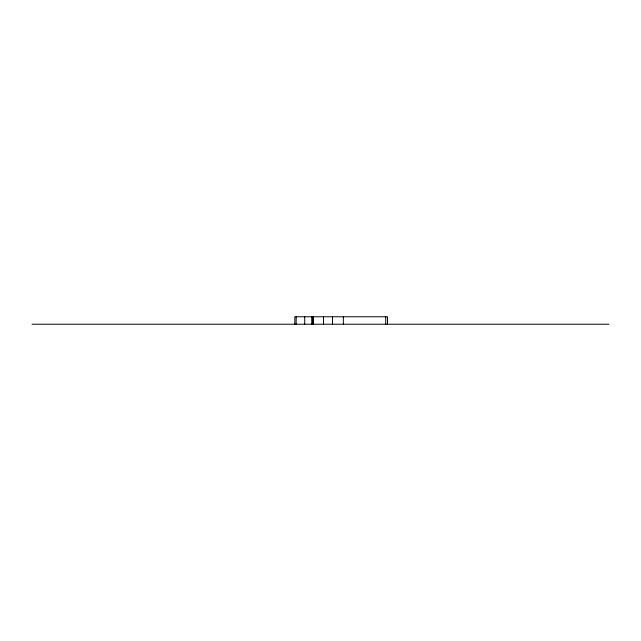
<?xml version="1.0" encoding="UTF-8"?>
<svg xmlns="http://www.w3.org/2000/svg" width="641" height="641" viewBox="0 0 641 641"><rect width="100%" height="100%" fill="white"/><g stroke="black" fill="none" stroke-linecap="round" stroke-linejoin="round"><path stroke-width="0.96" d="M32.05 324.226L608.95 324.226M387.485 324.226L387.485 316.774L294.844 316.774L294.844 324.226M385.722 316.774L385.722 324.226M343.352 316.774L343.352 324.226M332.503 316.774L332.503 324.226M323.521 316.774L323.521 324.226M313.481 316.774L313.481 324.226M312.199 316.774L312.199 324.226M312.007 316.774L312.007 324.226M304.731 316.774L304.731 324.226M296.174 316.774L296.174 324.226"/></g></svg>
